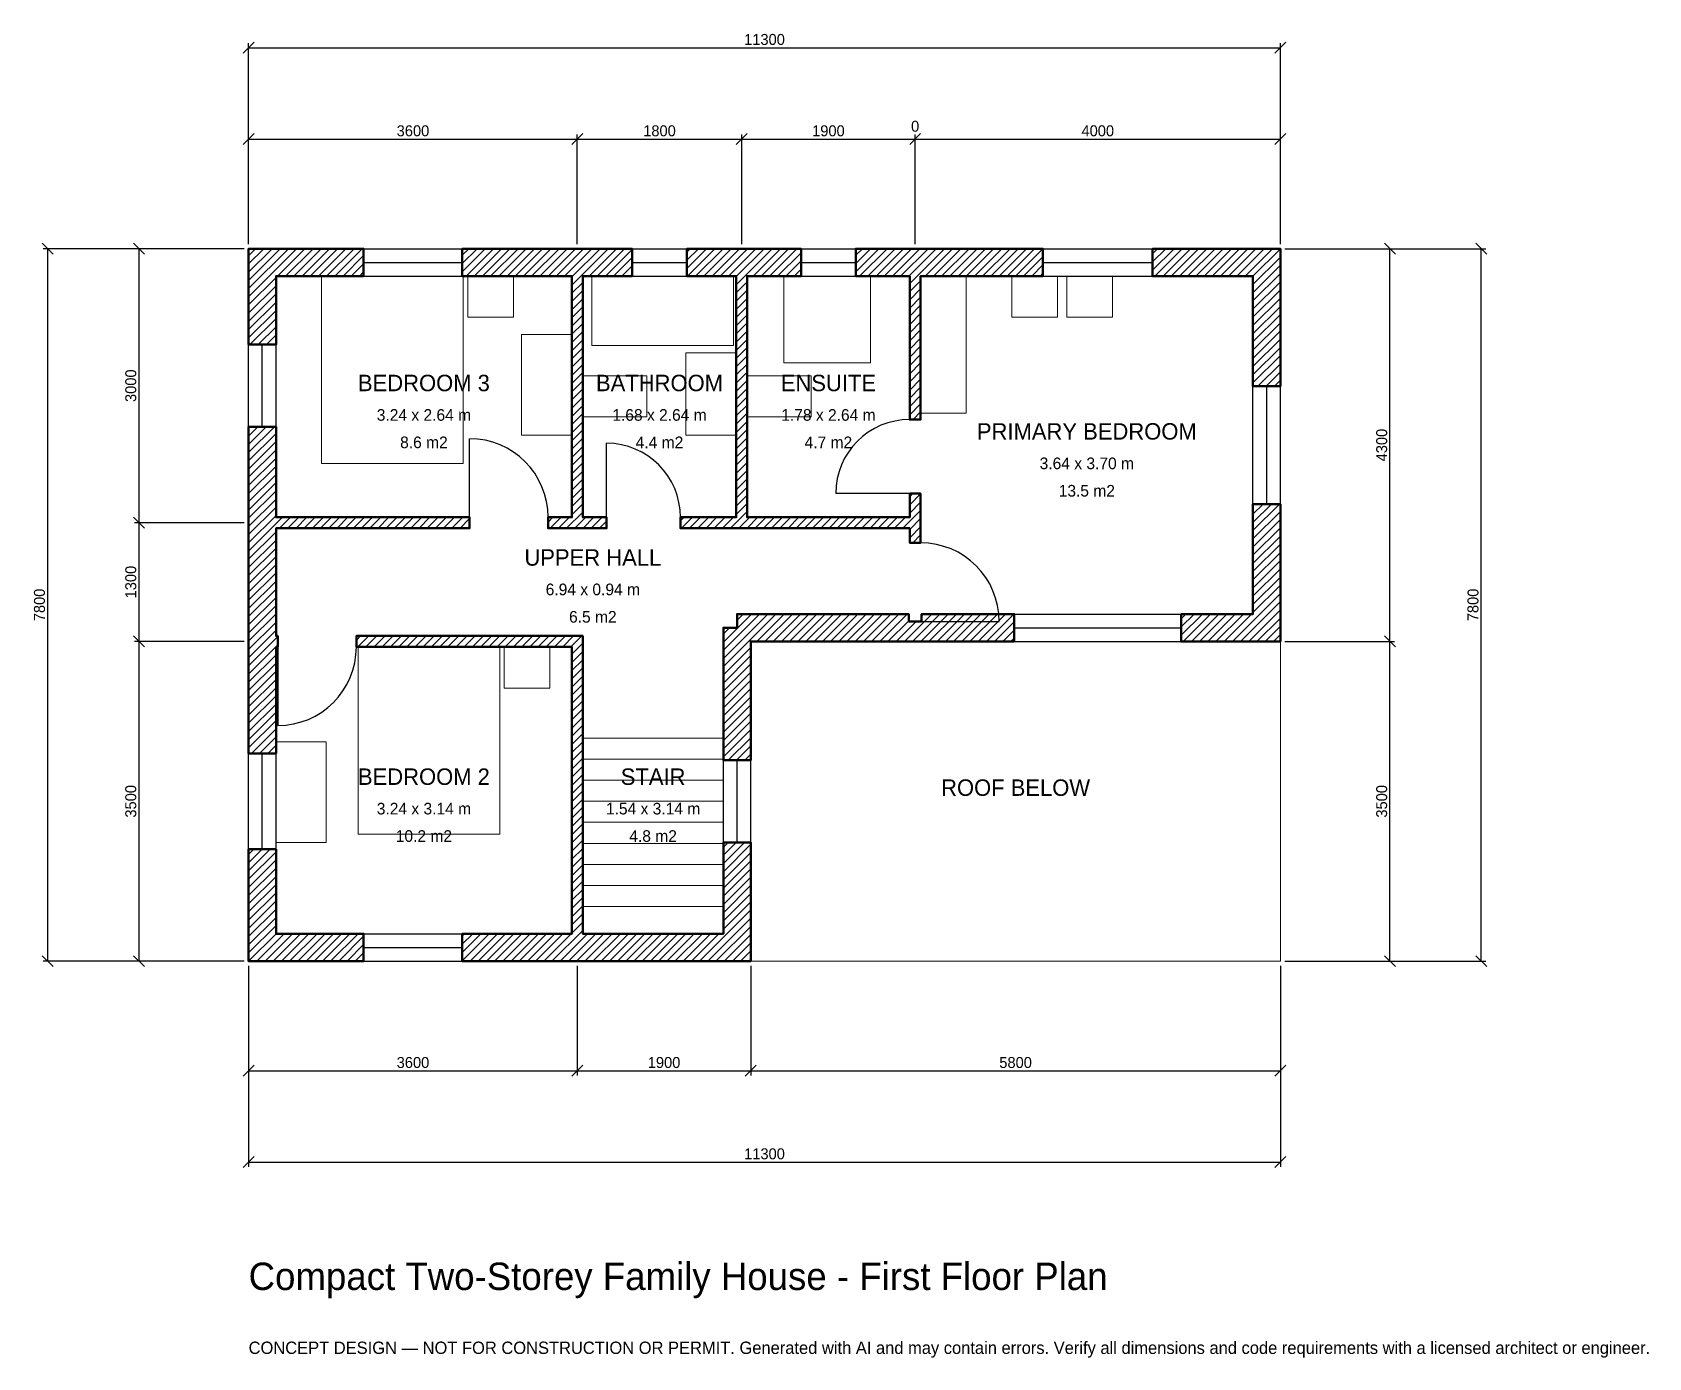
# Model space of a CAD drawing. Header units: millimetres. Extents: x -2369 to 15333, y -4341 to 10169.
import ezdxf
from ezdxf.enums import TextEntityAlignment as Align

# ---------------------------------------------------------------- set-up
doc = ezdxf.new("R2010")
doc.units = ezdxf.units.MM
doc.linetypes.add('DASHED', pattern=[1.524, 1.27, -0.254])
for name, color, linetype, lineweight in [('A-ANNO-DIMS', 1, 'Continuous', 13), ('A-ANNO-TEXT', 7, 'Continuous', 18), ('A-AREA-IDEN', 7, 'Continuous', 18), ('A-DOOR', 2, 'Continuous', 25), ('A-FLOR-FIXT', 9, 'Continuous', 13), ('A-FLOR-STRS', 3, 'Continuous', 18), ('A-FURN', 9, 'Continuous', 13), ('A-GLAZ', 4, 'Continuous', 25), ('A-SITE-PAVE', 8, 'Continuous', 13), ('A-WALL', 7, 'Continuous', 50), ('A-WALL-PATT', 8, 'Continuous', 13)]:
    doc.layers.add(name, color=color, linetype=linetype, lineweight=lineweight)
doc.dimstyles.new('PLAN', dxfattribs={"dimtxt": 120, "dimasz": 80, "dimexe": 50, "dimexo": 50, "dimgap": 30, "dimtad": 1, "dimdec": 0, "dimtsz": 60, "dimcen": 2.5, "dimclrd": 1, "dimclre": 1, "dimazin": 3, "dimtfac": 1, "dimtmove": 0, "dimatfit": 3})

msp = doc.modelspace()

# ---------------------------------------------------------------- hatches: boundary and pattern name
at = {"layer": 'A-WALL-PATT'}
h = msp.add_hatch(dxfattribs=at)
h.set_pattern_fill('ANSI31', color=8, scale=20)
h.paths.add_polyline_path([(3450, 0), (2340, 0), (2340, 300), (3450, 300), (3540, 300), (3540, 3440), (1180, 3440), (1180, 3560), (3540, 3560), (3660, 3560), (3660, 3440), (3660, 300), (3750, 300), (5200, 300), (5200, 1300), (5500, 1300), (5500, 300), (5500.001, 300), (5500.001, 0), (5500.001, 0), (5500, 0), (5500, -0.001), (5200, -0.001), (5200, 0), (3750, 0), (3660, 0), (3660, -0.001), (3540, -0.001), (3540, 0), (3450, 0)])
h.paths.add_polyline_path([(300, 0), (300, -0.001), (0, -0.001), (0, 0), (-0.001, 0), (-0.001, 0), (-0.001, 300), (0, 300), (0, 1225), (300, 1225), (300, 300), (1260, 300), (1260, 0), (300, 0)])
h.paths.add_polyline_path([(0, 3350), (0, 3440), (-0.001, 3440), (-0.001, 3560), (0, 3560), (0, 3650), (0, 4650), (0, 4740), (-0.001, 4740), (-0.001, 4860), (0, 4860), (0, 4950), (0, 5850), (300, 5850), (300, 4950), (300, 4860), (2420, 4860), (2420, 4740), (300, 4740), (300, 4650), (300, 3650), (300, 3560), (320, 3560), (320, 3440), (300, 3440), (300, 3350), (300, 2275), (0, 2275), (0, 3350)])
h.paths.add_polyline_path([(0, 7500), (-0.001, 7500), (-0.001, 7800), (0, 7800), (0, 7800.001), (300, 7800.001), (300, 7800), (1260, 7800), (1260, 7500), (300, 7500), (300, 6750), (0, 6750), (0, 7500)])
h.paths.add_polyline_path([(3450, 7800), (3540, 7800), (3540, 7800.001), (3660, 7800.001), (3660, 7800), (3750, 7800), (4200, 7800), (4200, 7500), (3750, 7500), (3660, 7500), (3660, 4860), (3920, 4860), (3920, 4740), (3660, 4740), (3540, 4740), (3280, 4740), (3280, 4860), (3540, 4860), (3540, 7500), (3450, 7500), (2340, 7500), (2340, 7800), (3450, 7800)])
h.paths.add_polyline_path([(5250, 7800), (5340, 7800), (5340, 7800.001), (5460, 7800.001), (5460, 7800), (5550, 7800), (6050, 7800), (6050, 7500), (5550, 7500), (5460, 7500), (5460, 4860), (7240, 4860), (7240, 4860), (7240, 5120), (7360, 5120), (7360, 4740), (7360, 4740), (7360, 4580), (7240, 4580), (7240, 4740), (5460, 4740), (5340, 4740), (4730, 4740), (4730, 4860), (5340, 4860), (5340, 7500), (5250, 7500), (4800, 7500), (4800, 7800), (5250, 7800)])
h.paths.add_polyline_path([(7150, 7800), (7240, 7800), (7240, 7800.001), (7360, 7800.001), (7360, 7800), (7450, 7800), (8700, 7800), (8700, 7500), (7450, 7500), (7360, 7500), (7360, 5930), (7240, 5930), (7240, 7500), (7150, 7500), (6650, 7500), (6650, 7800), (7150, 7800)])
h.paths.add_polyline_path([(11000, 7800), (11000, 7800.001), (11300, 7800.001), (11300, 7800), (11300.001, 7800), (11300.001, 7500), (11300, 7500), (11300, 6295), (11000, 6295), (11000, 7500), (9900, 7500), (9900, 7800), (11000, 7800)])
h.paths.add_polyline_path([(11300, 3800), (11300.001, 3800), (11300.001, 3500), (11300, 3500), (11300, 3499.999), (11000, 3499.999), (11000, 3500), (10215, 3500), (10215, 3800), (11000, 3800), (11000, 5005), (11300, 5005), (11300, 3800)])
h.paths.add_polyline_path([(7450, 3500), (7360, 3500), (7360, 3499.999), (7240, 3499.999), (7240, 3500), (7150, 3500), (5500, 3500), (5500, 2200), (5200, 2200), (5200, 3650), (5350, 3650), (5350, 3800), (7150, 3800), (7230, 3800), (7230, 3720), (7370, 3720), (7370, 3800), (7450, 3800), (8385, 3800), (8385, 3500), (7450, 3500)])

# ---------------------------------------------------------------- linework, layer by layer
at = {"layer": 'A-DOOR'}
for p, q in [((2420, 4860), (2420, 5720)), ((3920, 4860), (3920, 5670)), ((7240, 5120), (6430, 5120)), ((7360, 3720), (8220, 3720)), ((320, 3440), (320, 2580))]:
    msp.add_line(p, q, dxfattribs=at)
for centre, radius, start, end in [((7240, 5120), 810, 90, 180), ((2420, 4860), 860, 0, 90), ((3920, 4860), 810, 0, 90), ((7360, 3720), 860, 0, 90), ((320, 3440), 860, 270, 360)]:
    msp.add_arc(centre, radius, start, end, dxfattribs=at)
at = {"layer": 'A-FLOR-FIXT'}
for points in [[(3760, 6740), (5310, 6740), (5310, 7500), (3760, 7500)], [(5860, 6550), (6810, 6550), (6810, 7500), (5860, 7500)], [(4790, 5760), (5340, 5760), (5340, 6660), (4790, 6660)], [(3660, 5960), (4360, 5960), (4360, 6410), (3660, 6410)], [(5460, 5960), (6160, 5960), (6160, 6410), (5460, 6410)]]:
    msp.add_lwpolyline(points, close=True, dxfattribs=at)
at = {"layer": 'A-FLOR-STRS'}
for p, q in [((3660, 2440), (5200, 2440)), ((3660, 2210), (5200, 2210)), ((3660, 1980), (5200, 1980)), ((3660, 1750), (5200, 1750)), ((3660, 1520), (5200, 1520)), ((3660, 1290), (5200, 1290)), ((3660, 1060), (5200, 1060)), ((3660, 830), (5200, 830)), ((3660, 600), (5200, 600))]:
    msp.add_line(p, q, dxfattribs=at)
at = {"layer": 'A-FURN'}
for points in [[(800, 5450), (2350, 5450), (2350, 7500), (800, 7500)], [(2400, 7050), (2900, 7050), (2900, 7500), (2400, 7500)], [(7360, 6000), (7860, 6000), (7860, 7500), (7360, 7500)], [(8360, 7050), (8860, 7050), (8860, 7500), (8360, 7500)], [(8960, 7050), (9460, 7050), (9460, 7500), (8960, 7500)], [(2990, 5760), (3540, 5760), (3540, 6860), (2990, 6860)], [(1200, 1390), (2750, 1390), (2750, 3440), (1200, 3440)], [(2800, 2990), (3300, 2990), (3300, 3440), (2800, 3440)], [(300, 1300), (850, 1300), (850, 2400), (300, 2400)]]:
    msp.add_lwpolyline(points, close=True, dxfattribs=at)
at = {"layer": 'A-GLAZ'}
for p, q in [((1260, 7800), (2340, 7800)), ((4200, 7800), (4800, 7800)), ((6050, 7800), (6650, 7800)), ((8700, 7800), (9900, 7800)), ((1260, 7650), (2340, 7650)), ((4200, 7650), (4800, 7650)), ((6050, 7650), (6650, 7650)), ((8700, 7650), (9900, 7650)), ((1260, 7500), (2340, 7500)), ((4200, 7500), (4800, 7500)), ((6050, 7500), (6650, 7500)), ((8700, 7500), (9900, 7500)), ((0, 5850), (0, 6750)), ((150, 5850), (150, 6750)), ((300, 5850), (300, 6750)), ((11000, 5005), (11000, 6295)), ((11150, 5005), (11150, 6295)), ((11300, 5005), (11300, 6295)), ((8385, 3800), (10215, 3800)), ((8385, 3650), (10215, 3650)), ((8385, 3500), (10215, 3500)), ((0, 1225), (0, 2275)), ((150, 1225), (150, 2275)), ((300, 1225), (300, 2275)), ((5200, 1300), (5200, 2200)), ((5350, 1300), (5350, 2200)), ((5500, 1300), (5500, 2200)), ((1260, 300), (2340, 300)), ((1260, 150), (2340, 150)), ((1260, 0), (2340, 0))]:
    msp.add_line(p, q, dxfattribs=at)
at = {"layer": 'A-SITE-PAVE', "linetype": 'DASHED'}
msp.add_lwpolyline([(5500, 0), (11300, 0), (11300, 3500), (5500, 3500)], close=True, dxfattribs=at)
at = {"layer": 'A-WALL'}
for points in [[(0, 7500), (-0.001, 7500), (-0.001, 7800), (0, 7800), (0, 7800.001), (300, 7800.001), (300, 7800), (1260, 7800), (1260, 7500), (300, 7500), (300, 6750), (0, 6750), (0, 7500)], [(3450, 7800), (3540, 7800), (3540, 7800.001), (3660, 7800.001), (3660, 7800), (3750, 7800), (4200, 7800), (4200, 7500), (3750, 7500), (3660, 7500), (3660, 4860), (3920, 4860), (3920, 4740), (3660, 4740), (3540, 4740), (3280, 4740), (3280, 4860), (3540, 4860), (3540, 7500), (3450, 7500), (2340, 7500), (2340, 7800), (3450, 7800)], [(5250, 7800), (5340, 7800), (5340, 7800.001), (5460, 7800.001), (5460, 7800), (5550, 7800), (6050, 7800), (6050, 7500), (5550, 7500), (5460, 7500), (5460, 4860), (7240, 4860), (7240, 4860), (7240, 5120), (7360, 5120), (7360, 4740), (7360, 4740), (7360, 4580), (7240, 4580), (7240, 4740), (5460, 4740), (5340, 4740), (4730, 4740), (4730, 4860), (5340, 4860), (5340, 7500), (5250, 7500), (4800, 7500), (4800, 7800), (5250, 7800)], [(7150, 7800), (7240, 7800), (7240, 7800.001), (7360, 7800.001), (7360, 7800), (7450, 7800), (8700, 7800), (8700, 7500), (7450, 7500), (7360, 7500), (7360, 5930), (7240, 5930), (7240, 7500), (7150, 7500), (6650, 7500), (6650, 7800), (7150, 7800)], [(11000, 7800), (11000, 7800.001), (11300, 7800.001), (11300, 7800), (11300.001, 7800), (11300.001, 7500), (11300, 7500), (11300, 6295), (11000, 6295), (11000, 7500), (9900, 7500), (9900, 7800), (11000, 7800)], [(0, 3350), (0, 3440), (-0.001, 3440), (-0.001, 3560), (0, 3560), (0, 3650), (0, 4650), (0, 4740), (-0.001, 4740), (-0.001, 4860), (0, 4860), (0, 4950), (0, 5850), (300, 5850), (300, 4950), (300, 4860), (2420, 4860), (2420, 4740), (300, 4740), (300, 4650), (300, 3650), (300, 3560), (320, 3560), (320, 3440), (300, 3440), (300, 3350), (300, 2275), (0, 2275), (0, 3350)], [(11300, 3800), (11300.001, 3800), (11300.001, 3500), (11300, 3500), (11300, 3499.999), (11000, 3499.999), (11000, 3500), (10215, 3500), (10215, 3800), (11000, 3800), (11000, 5005), (11300, 5005), (11300, 3800)], [(7450, 3500), (7360, 3500), (7360, 3499.999), (7240, 3499.999), (7240, 3500), (7150, 3500), (5500, 3500), (5500, 2200), (5200, 2200), (5200, 3650), (5350, 3650), (5350, 3800), (7150, 3800), (7230, 3800), (7230, 3720), (7370, 3720), (7370, 3800), (7450, 3800), (8385, 3800), (8385, 3500), (7450, 3500)], [(3450, 0), (2340, 0), (2340, 300), (3450, 300), (3540, 300), (3540, 3440), (1180, 3440), (1180, 3560), (3540, 3560), (3660, 3560), (3660, 3440), (3660, 300), (3750, 300), (5200, 300), (5200, 1300), (5500, 1300), (5500, 300), (5500.001, 300), (5500.001, 0), (5500.001, 0), (5500, 0), (5500, -0.001), (5200, -0.001), (5200, 0), (3750, 0), (3660, 0), (3660, -0.001), (3540, -0.001), (3540, 0), (3450, 0)], [(300, 0), (300, -0.001), (0, -0.001), (0, 0), (-0.001, 0), (-0.001, 0), (-0.001, 300), (0, 300), (0, 1225), (300, 1225), (300, 300), (1260, 300), (1260, 0), (300, 0)]]:
    msp.add_lwpolyline(points, close=True, dxfattribs=at)

# ---------------------------------------------------------------- texts
at = {"layer": 'A-ANNO-TEXT'}
for s, height, p in [('Compact Two-Storey Family House - First Floor Plan', 300, (0, -3600)), ('CONCEPT DESIGN — NOT FOR CONSTRUCTION OR PERMIT. Generated with AI and may contain errors. Verify all dimensions and code requirements with a licensed architect or engineer.', 135, (0, -4300))]:
    msp.add_text(s, height=height, dxfattribs=at).set_placement(p)
at = {"layer": 'A-AREA-IDEN'}
for s, height, p in [('BEDROOM 3', 180, (1920, 6330)), ('BATHROOM', 180, (4500, 6330)), ('ENSUITE', 180, (6350, 6330)), ('3.24 x 2.64 m', 127.5, (1920, 5980)), ('1.68 x 2.64 m', 127.5, (4500, 5980)), ('1.78 x 2.64 m', 127.5, (6350, 5980)), ('PRIMARY BEDROOM', 180, (9180, 5800)), ('8.6 m2', 127.5, (1920, 5680)), ('4.4 m2', 127.5, (4500, 5680)), ('4.7 m2', 127.5, (6350, 5680)), ('3.64 x 3.70 m', 127.5, (9180, 5450)), ('13.5 m2', 127.5, (9180, 5150)), ('UPPER HALL', 180, (3770, 4420)), ('6.94 x 0.94 m', 127.5, (3770, 4070)), ('6.5 m2', 127.5, (3770, 3770)), ('BEDROOM 2', 180, (1920, 2020)), ('STAIR', 180, (4430, 2020)), ('ROOF BELOW', 180, (8400, 1900)), ('3.24 x 3.14 m', 127.5, (1920, 1670)), ('1.54 x 3.14 m', 127.5, (4430, 1670)), ('10.2 m2', 127.5, (1920, 1370)), ('4.8 m2', 127.5, (4430, 1370))]:
    msp.add_text(s, height=height, dxfattribs=at).set_placement(p, align=Align.MIDDLE_CENTER)

# ---------------------------------------------------------------- dimensions: what is measured, and where the dimension line sits
at = {"layer": 'A-ANNO-DIMS'}
for base, p1, p2, text in [((0, 10000), (0, 7800), (11300, 7800), '11300'), ((7300, 9000), (7300, 7800), (7300, 7800), '0'), ((0, 9000), (0, 7800), (3600, 7800), '3600'), ((3600, 9000), (3600, 7800), (5400, 7800), '1800'), ((5400, 9000), (5400, 7800), (7300, 7800), '1900'), ((7300, 9000), (7300, 7800), (11300, 7800), '4000'), ((0, -1200), (0, 0), (3600, 0), '3600'), ((0, -2200), (0, 0), (11300, 0), '11300'), ((3600, -1200), (3600, 0), (5500, 0), '1900'), ((5500, -1200), (5500, 0), (11300, 0), '5800')]:
    msp.add_linear_dim(base=base, p1=p1, p2=p2, text=text, dimstyle='PLAN', dxfattribs=at).render()
for base, p1, p2, text in [((-2200, 0), (0, 0), (0, 7800), '7800'), ((-1200, 4800), (0, 4800), (0, 7800), '3000'), ((12500, 3500), (11300, 3500), (11300, 7800), '4300'), ((13500, 0), (11300, 0), (11300, 7800), '7800'), ((-1200, 3500), (0, 3500), (0, 4800), '1300'), ((-1200, 0), (0, 0), (0, 3500), '3500'), ((12500, 0), (11300, 0), (11300, 3500), '3500')]:
    msp.add_linear_dim(base=base, p1=p1, p2=p2, angle=90, text=text, dimstyle='PLAN', dxfattribs=at).render()

doc.saveas('drawing.dxf')
